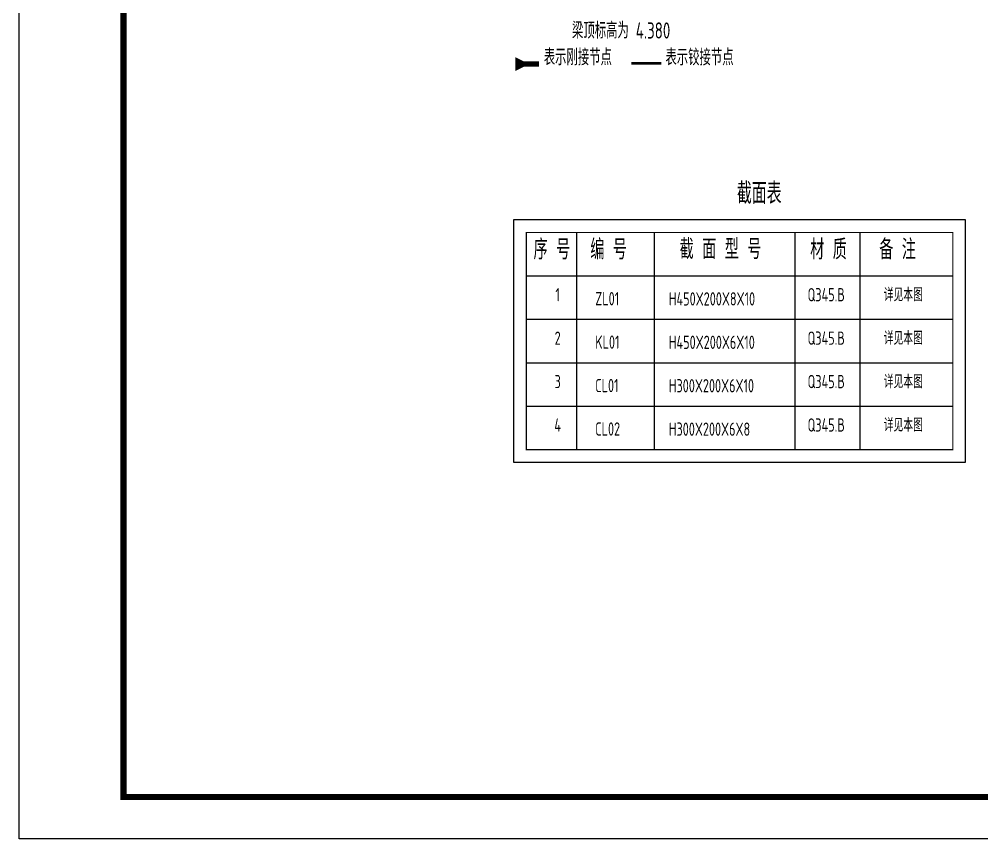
# Model space of a CAD drawing. Extents: x 180850 to 1400258, y 48356 to 327067.
# Drawn here: x 552678 to 585291, y 136382 to 164152 of the extents above; entities that cross this region are included whole.
import ezdxf
from ezdxf.enums import TextEntityAlignment as Align

# ---------------------------------------------------------------- set-up
doc = ezdxf.new("R2010")
doc.units = 0
doc.header["$LTSCALE"] = 1000
for name, color, linetype in [('Gjlx', 3, 'Continuous'), ('Jjlx', 2, 'Continuous'), ('LK 轮廓', 3, 'Continuous'), ('NUM', 7, 'Continuous'), ('PUB_TITLE', 4, 'Continuous'), ('STPM_RBEAM_SIG', 2, 'Continuous'), ('TEXT', 7, 'Continuous')]:
    doc.layers.add(name, color=color, linetype=linetype)
doc.styles.add('TSSD_Norm', font='tssdeng.shx', dxfattribs={"bigfont": 'hztxt.shx'})

msp = doc.modelspace()

# ---------------------------------------------------------------- linework, layer by layer
at = {"layer": 'Gjlx', "const_width": 187.5}
msp.add_lwpolyline([(569487.86, 162634.01), (570284.57, 162634.01)], dxfattribs=at)
at = {"layer": 'Jjlx', "const_width": 93.75}
msp.add_lwpolyline([(573422.6, 162659.76), (574437.08, 162659.76)], dxfattribs=at)
at = {"layer": 'LK 轮廓'}
for p, q in [((571557.29, 156926.25), (571557.29, 149570.05)), ((574186.38, 156926.25), (574186.38, 149570.05)), ((578958.79, 156926.25), (578958.79, 149570.05)), ((581161.58, 156926.25), (581161.58, 149570.05)), ((569856, 155455.01), (584310.67, 155455.01)), ((569856, 155455.01), (584310.67, 155455.01)), ((569856, 153983.77), (584310.67, 153983.77)), ((569856, 153983.77), (584310.67, 153983.77)), ((569856, 152512.53), (584310.67, 152512.53)), ((569856, 151041.29), (584310.67, 151041.29)), ((569856, 151041.29), (584310.67, 151041.29)), ((569856, 149570.05), (584310.67, 149570.05)), ((569856, 149570.05), (584310.67, 149570.05)), ((569856, 149570.05), (584310.67, 149570.05)), ((569856, 149570.05), (584310.67, 149570.05)), ((569856, 149570.05), (584310.67, 149570.05))]:
    msp.add_line(p, q, dxfattribs=at)
msp.add_lwpolyline([(569424, 149138.05), (584742.67, 149138.05), (584742.67, 157358.25), (569424, 157358.25)], close=True, dxfattribs=at)
at = {"layer": 'LK 轮廓', "const_width": 43.2}
msp.add_lwpolyline([(569856, 149570.05), (584310.67, 149570.05), (584310.67, 156926.25), (569856, 156926.25)], close=True, dxfattribs=at)
at = {"layer": 'PUB_TITLE'}
msp.add_lwpolyline([(552677.75, 220381.89), (671606.93, 220381.89), (671606.93, 136381.97), (552677.75, 136381.97)], close=True, dxfattribs=at)
at = {"layer": 'PUB_TITLE', "const_width": 212.12}
msp.add_lwpolyline([(556213.1, 137796.11), (556213.1, 218967.75), (670192.79, 218967.75), (670192.79, 137796.11)], close=True, dxfattribs=at)
at = {"layer": 'STPM_RBEAM_SIG'}
msp.add_lwpolyline([(569487.86, 162634.01, 468.75, 0, 0), (569956.61, 162634.01, 468.75, 0, 0)], format="xyseb", dxfattribs=at)

# ---------------------------------------------------------------- texts
at = {"layer": 'NUM', "style": 'TSSD_Norm', "width": 0.7}
for s, p in [('梁顶标高为 4.380', (571407.85, 163331.03)), ('表示刚接节点', (570450.54, 162426.18)), ('表示铰接节点', (574573.33, 162422.36))]:
    msp.add_text(s, height=550, dxfattribs=at).set_placement(p, align=Align.BOTTOM_LEFT)
for s, p in [('1', (570921.84, 154456.59)), ('Q345.B', (580020.84, 154456.59)), ('详见本图', (582631.98, 154456.59)), ('详见本图', (582631.98, 152985.35)), ('2', (570921.84, 152985.35)), ('Q345.B', (580020.84, 152985.35)), ('3', (570921.84, 151514.11)), ('Q345.B', (580020.84, 151514.11)), ('详见本图', (582631.98, 151514.11)), ('详见本图', (582631.98, 150042.87)), ('4', (570921.84, 150042.87)), ('Q345.B', (580020.84, 150042.87))]:
    msp.add_text(s, height=450, dxfattribs=at).set_placement(p, align=Align.BOTTOM_CENTER)
for s, p in [('ZL01', (572194.35, 154456.59)), ('H450X200X8X10', (574687.77, 154450.69)), ('KL01', (572194.35, 152985.35)), ('H450X200X6X10', (574687.77, 152979.45)), ('CL01', (572194.35, 151514.11)), ('H300X200X6X10', (574687.77, 151508.21)), ('CL02', (572194.35, 150042.87)), ('H300X200X6X8', (574687.77, 150036.97))]:
    msp.add_text(s, height=450, dxfattribs=at).set_placement(p)
at = {"layer": 'TEXT', "style": 'TSSD_Norm', "width": 0.7}
for s, height, p in [('截面表', 720, (577751.64, 157677.74)), ('序 号', 680, (570725.65, 155808.14)), ('编 号', 680, (572647.35, 155808.14)), ('截 面 型 号', 680, (576440.34, 155818.95)), ('材 质', 680, (580097.94, 155808.14)), ('备 注', 680, (582439.47, 155808.14))]:
    msp.add_text(s, height=height, dxfattribs=at).set_placement(p, align=Align.BOTTOM_CENTER)

doc.saveas('drawing.dxf')
